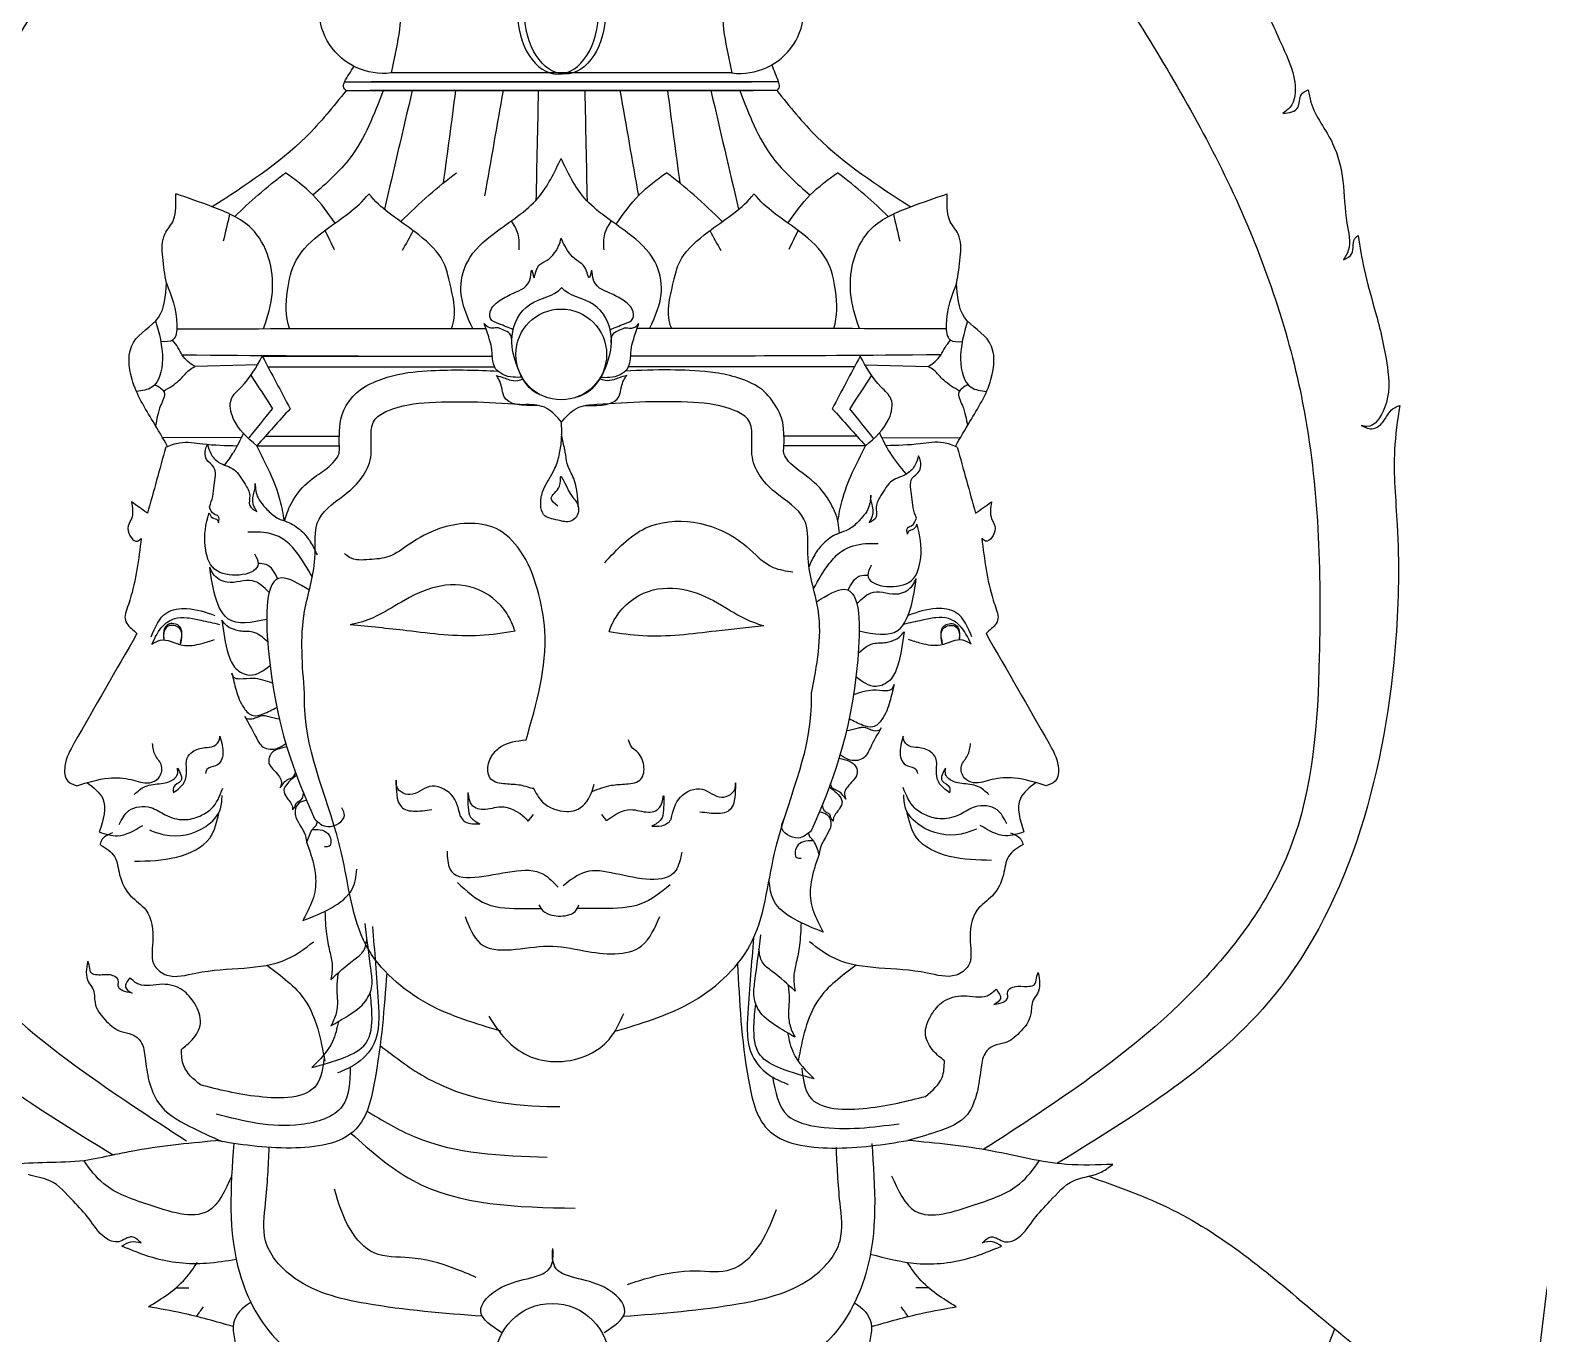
# Model space of a CAD drawing. Header units: millimetres. Extents: x -244126 to 368105, y -173968 to 259060.
# Drawn here: x -169656.4 to -169475, y 75904.2 to 76060.8 of the extents above; entities that cross this region are included whole.
import ezdxf
from ezdxf.enums import TextEntityAlignment as Align

# ---------------------------------------------------------------- set-up
doc = ezdxf.new("R2010")
doc.units = ezdxf.units.MM
doc.header["$MEASUREMENT"] = 0
for name, color, linetype in [('A00-TITLEBLOCK+XREF', 7, 'Continuous'), ('HEADtext', 7, 'Continuous'), ('LOGO', 7, 'Continuous')]:
    doc.layers.add(name, color=color, linetype=linetype)
doc.styles.add('Cordia2', font='cordia.shx', dxfattribs={"height": 0.2})

# ---------------------------------------------------------------- blocks, each defined once
blk = doc.blocks.new('LOGO-DPT')
at = {"layer": 'LOGO'}
h = blk.add_hatch(color=256, dxfattribs=at)
edge = h.paths.add_edge_path(flags=17)
edge.add_arc((-0.00877, 1.99948), 1.98375, 0, 360)
edge = h.paths.add_edge_path()
edge.add_arc((-0.00877, 1.99948), 1.9995, 0, 360)
for p, q in [((-0.10537, 3.01717), (-0.12634, 3.01664)), ((0.09561, 3.01717), (0.11658, 3.01664)), ((-0.11087, 2.99317), (-0.13694, 2.99305)), ((-0.10295, 2.99354), (-0.07845, 2.99354)), ((0.09297, 2.99354), (0.06848, 2.99354)), ((0.10111, 2.99317), (0.12718, 2.99305)), ((-0.10577, 2.99039), (-0.07844, 2.99039)), ((0.09579, 2.99039), (0.06847, 2.99039)), ((-0.01592, 2.86622), (-0.0141, 2.8684)), ((0.00998, 2.8664), (0.00852, 2.86835))]:
    blk.add_line(p, q, dxfattribs=at)
for centre, radius in [((-0.00877, 1.99948), 1.9995), ((-0.00877, 1.99948), 1.98375), ((-0.00877, 1.99948), 1.94173), ((-0.00499, 3.02064), 0.01503), ((-0.00797, 2.68766), 0.01894)]:
    blk.add_circle(centre, radius, dxfattribs=at)
for radius, start, end in [(1.76841, 91.27625, 149.32472), (1.76841, 30.67528, 88.72802), (1.72639, 92.23614, 147.55225), (1.72639, 32.44775, 87.76811)]:
    blk.add_arc((-0.00877, 1.98893), radius, start, end, dxfattribs=at)
at = {"layer": 'LOGO', "extrusion": (0, 0, -1)}
blk.add_ellipse((-0.06391, 3.13483), major_axis=(0.02125, 0), ratio=0.997459, start_param=1.448133, end_param=4.784458, dxfattribs=at)
blk.add_ellipse((-0.00603, 3.13444), major_axis=(0, 0.02104), ratio=0.64, dxfattribs=at)
at = {"layer": 'LOGO'}
blk.add_ellipse((-0.00373, 3.13444), major_axis=(0, 0.02104), ratio=0.64, dxfattribs=at)
blk.add_ellipse((0.05415, 3.13483), major_axis=(-0.02125, 0), ratio=0.997459, start_param=1.448133, end_param=4.784458, dxfattribs=at)
for points in [[(-0.15161, 3.17736), (-0.17806, 3.1367), (-0.2125, 3.07477), (-0.23455, 3.00734), (-0.24006, 2.92339), (-0.23042, 2.86009), (-0.19735, 2.81193), (-0.12903, 2.76039)], [(0.15759, 3.17457), (0.18404, 3.1339), (0.21848, 3.07197), (0.24053, 3.00454), (0.24604, 2.9206), (0.2364, 2.8573), (0.20333, 2.80913), (0.13501, 2.75759)], [(0.21708, 3.16362), (0.21708, 3.15602), (0.22509, 3.14041), (0.23391, 3.1224), (0.23791, 3.11079), (0.23631, 3.10239), (0.23391, 3.10039)], [(-0.06238, 3.15597), (-0.05828, 3.13917), (-0.06131, 3.1138)], [(0.05262, 3.15597), (0.04852, 3.13917), (0.05155, 3.1138)], [(-0.07676, 3.11088), (-0.07361, 3.11597)], [(0.05155, 3.1138), (-0.06131, 3.1138)], [(0.06699, 3.11088), (0.0648, 3.11649)], [(-0.07617, 3.10794), (-0.08946, 3.09267), (-0.12051, 3.06951)], [(-0.06393, 3.10794), (-0.07488, 3.08569), (-0.08717, 3.07335)], [(-0.07617, 3.10794), (-0.07703, 3.10927), (-0.07676, 3.11088)], [(-0.07676, 3.11088), (0.05802, 3.11088)], [(-0.07617, 3.10794), (0.05861, 3.10794)], [(0.0664, 3.10794), (-0.06837, 3.10794)], [(0.06699, 3.11088), (-0.06778, 3.11088)], [(-0.05434, 3.10794), (-0.06352, 3.06866)], [(-0.03997, 3.10794), (-0.04407, 3.07731)], [(-0.02422, 3.10794), (-0.03036, 3.07316)], [(-0.01258, 3.10794), (-0.01335, 3.07145)], [(0.00282, 3.10794), (0.00359, 3.07145)], [(0.01446, 3.10794), (0.02059, 3.07316)], [(0.0302, 3.10794), (0.0343, 3.07731)], [(0.04458, 3.10794), (0.05375, 3.06866)], [(0.05416, 3.10794), (0.06511, 3.08569), (0.0774, 3.07335)], [(0.0664, 3.10794), (0.06727, 3.10927), (0.06699, 3.11088)], [(0.0664, 3.10794), (0.0797, 3.09267), (0.11074, 3.06951)], [(0.23391, 3.10039), (0.23896, 3.10236), (0.24009, 3.10663), (0.24234, 3.10821)], [(0.24234, 3.10821), (0.24325, 3.10416), (0.25046, 3.09043), (0.25384, 3.07805), (0.25519, 3.0641), (0.25564, 3.05509), (0.25406, 3.05194)], [(-0.03429, 3.02925), (-0.03817, 3.04142), (-0.03595, 3.0514), (-0.02707, 3.06082), (-0.01264, 3.07246), (-0.00502, 3.0855)], [(0.02431, 3.02925), (0.0282, 3.04142), (0.02598, 3.0514), (0.0171, 3.06082), (0.00267, 3.07246), (-0.00502, 3.0855)], [(-0.05813, 3.06461), (-0.04873, 3.07343), (-0.03968, 3.08078)], [(0.01316, 3.06368), (0.02086, 3.07343), (0.02991, 3.08078)], [(0.04837, 3.06461), (0.03896, 3.07343), (0.02991, 3.08078)], [(-0.13572, 3.04425), (-0.13694, 3.05286), (-0.13621, 3.06048), (-0.13331, 3.06519), (-0.13258, 3.06918), (-0.13258, 3.0738)], [(-0.10353, 3.02917), (-0.10063, 3.04125), (-0.10753, 3.06229), (-0.1206, 3.06954), (-0.13258, 3.0738)], [(0.09377, 3.02917), (0.09086, 3.04125), (0.09776, 3.06229), (0.11083, 3.06954), (0.12282, 3.0738)], [(0.12596, 3.04425), (0.12717, 3.05286), (0.12645, 3.06048), (0.12354, 3.06519), (0.12282, 3.06918), (0.12282, 3.0738)], [(-0.11477, 3.06713), (-0.11689, 3.05808)], [(-0.02152, 3.06483), (-0.01934, 3.0605), (-0.01906, 3.05529)], [(0.01155, 3.06483), (0.00936, 3.0605), (0.00909, 3.05529)], [(0.10501, 3.06713), (0.10713, 3.05808)], [(-0.08323, 3.06168), (-0.08011, 3.05536)], [(-0.05396, 3.06161), (-0.05763, 3.05502)], [(-0.0209, 3.02883), (-0.02558, 3.03076), (-0.0284, 3.03249), (-0.02819, 3.03553), (-0.02515, 3.03856), (-0.02081, 3.04094), (-0.01517, 3.04615), (-0.01473, 3.04853), (-0.01408, 3.04615), (-0.01285, 3.0494), (-0.01039, 3.05135), (-0.00584, 3.05655), (-0.00499, 3.05909)], [(0.01125, 3.02883), (0.01593, 3.03076), (0.01875, 3.03249), (0.01853, 3.03553), (0.01549, 3.03856), (0.01115, 3.04094), (0.00551, 3.04615), (0.00508, 3.04853), (0.00442, 3.04615), (0.00288, 3.0494), (0.00074, 3.05135), (-0.00382, 3.05655), (-0.00499, 3.05909)], [(0.0442, 3.06161), (0.04787, 3.05502)], [(0.07347, 3.06168), (0.07035, 3.05536)], [(0.25406, 3.05194), (0.25686, 3.05401), (0.25723, 3.05679), (0.25822, 3.0595), (0.25891, 3.05995)], [(0.25891, 3.05995), (0.26085, 3.0489), (0.26487, 3.03378), (0.26857, 3.01651), (0.26765, 3.00294), (0.26178, 2.99677), (0.25993, 2.99708)], [(-0.13572, 3.04425), (-0.13223, 3.03028), (-0.13354, 3.02548), (-0.13755, 3.02487)], [(0.12596, 3.04425), (0.12246, 3.03028), (0.12378, 3.02548), (0.12779, 3.02487)], [(-0.13935, 3.03169), (-0.13703, 3.01894), (-0.14053, 3.00977), (-0.14561, 3.00834)], [(-0.01802, 3.01311), (-0.02086, 3.0131), (-0.02432, 3.01401), (-0.02669, 3.01592), (-0.02805, 3.02301), (-0.02878, 3.02583), (-0.03053, 3.03089)], [(-0.02131, 3.02447), (-0.02204, 3.02751), (-0.02418, 3.02875), (-0.02633, 3.02949), (-0.02822, 3.02932), (-0.02946, 3.0299), (-0.03053, 3.03089)], [(0.00825, 3.01311), (0.01109, 3.0131), (0.01455, 3.01401), (0.01692, 3.01592), (0.01829, 3.02301), (0.01902, 3.02583), (0.02076, 3.03089)], [(0.01155, 3.02447), (0.01228, 3.02751), (0.01442, 3.02875), (0.01656, 3.02949), (0.01846, 3.02932), (0.01969, 3.0299), (0.02076, 3.03089)], [(0.12959, 3.03169), (0.12727, 3.01894), (0.13077, 3.00977), (0.13585, 3.00834)], [(-0.12634, 3.01664), (-0.1305, 3.02039), (-0.13188, 3.02296), (-0.13372, 3.02535)], [(0.11658, 3.01664), (0.12073, 3.02039), (0.12212, 3.02296), (0.12396, 3.02535)], [(-0.10577, 2.99039), (-0.11355, 2.99945), (-0.11419, 3.00592), (-0.11095, 3.00981), (-0.10396, 3.02006)], [(-0.10396, 3.02006), (-0.09475, 3.00269)], [(0.09399, 3.02006), (0.08477, 3.00269)], [(0.09579, 2.99039), (0.10357, 2.99945), (0.10422, 3.00592), (0.10098, 3.00981), (0.09399, 3.02006)], [(-0.13665, 3.00854), (-0.13148, 3.01209), (-0.12812, 3.01545), (-0.12634, 3.01664)], [(-0.10773, 3.01375), (-0.10058, 3.00269)], [(-0.01285, 3.00377), (-0.02397, 3.00687), (-0.02472, 3.00989), (-0.02548, 3.01215), (-0.02649, 3.01367)], [(-0.02649, 3.01367), (-0.02395, 3.01292), (-0.02222, 3.01228), (-0.01931, 3.01201), (-0.0177, 3.01245)], [(0.00309, 3.00377), (0.0142, 3.00687), (0.01496, 3.00989), (0.01572, 3.01215), (0.01673, 3.01367)], [(0.01673, 3.01367), (0.01419, 3.01292), (0.01246, 3.01228), (0.00955, 3.01201), (0.00793, 3.01245)], [(0.09775, 3.01375), (0.09061, 3.00269)], [(0.12689, 3.00854), (0.12172, 3.01209), (0.11836, 3.01545), (0.11658, 3.01664)], [(-0.13952, 3.01065), (-0.13645, 3.00812), (-0.13762, 3.0037), (-0.13928, 2.99707)], [(0.12975, 3.01065), (0.12669, 3.00812), (0.12785, 3.0037), (0.12952, 2.99707)], [(-0.26668, 3.00651), (-0.26498, 2.99189), (-0.26584, 2.96708), (-0.26541, 2.92943), (-0.22482, 2.81097), (-0.15338, 2.75577)], [(-0.10847, 2.99276), (-0.10058, 3.00269)], [(-0.09475, 3.00269), (-0.10577, 2.99039)], [(-0.08993, 2.90851), (-0.08993, 2.93568), (-0.08655, 2.9531), (-0.08517, 2.96618), (-0.07552, 2.97513), (-0.06794, 2.98753), (-0.06656, 2.99923), (-0.06242, 3.00198), (-0.04864, 3.00474), (-0.01665, 3.00409)], [(-0.00488, 2.99828), (-0.00714, 3.0007), (-0.00979, 3.00279), (-0.01665, 3.00409)], [(-0.00488, 2.99828), (-0.00263, 3.0007), (0.00003, 3.00279), (0.00688, 3.00409)], [(0.07788, 2.90851), (0.08016, 2.93568), (0.07679, 2.9531), (0.07541, 2.96618), (0.06576, 2.97513), (0.05818, 2.98753), (0.0568, 2.99923), (0.05266, 3.00198), (0.03887, 3.00474), (0.00688, 3.00409)], [(0.08477, 3.00269), (0.09579, 2.99039)], [(0.09849, 2.99276), (0.09061, 3.00269)], [(0.27266, 3.00371), (0.27096, 2.9891), (0.27182, 2.96428), (0.27139, 2.92664), (0.23079, 2.80817), (0.15936, 2.75297)], [(0.25993, 2.99708), (0.26389, 2.99609), (0.26705, 2.99825), (0.27051, 3.0027), (0.27266, 3.00371)], [(-0.00613, 2.97048), (-0.00832, 2.97297), (-0.00551, 2.97703), (-0.00519, 2.98016), (-0.00113, 2.97329), (0.00012, 2.97173), (0.00043, 2.96767), (-0.00176, 2.96548), (-0.00613, 2.96579), (-0.01082, 2.96767), (-0.01176, 2.97079), (-0.01113, 2.97516), (-0.00707, 2.98297), (-0.00551, 2.98796), (-0.00488, 2.99265), (-0.00488, 2.99828)], [(0.00068, 2.97021), (-0.00082, 2.97953), (-0.00301, 2.98453), (-0.00363, 2.98828), (-0.00394, 2.98984), (-0.00488, 2.99421)], [(0.10039, 2.99466), (0.10378, 2.98823), (0.10923, 2.98099)], [(-0.13593, 2.98993), (-0.14196, 2.96809)], [(-0.13593, 2.98993), (-0.13132, 2.99143), (-0.12365, 2.99105), (-0.11227, 2.99043)], [(-0.12143, 2.97026), (-0.12037, 2.97362), (-0.11991, 2.97735), (-0.12006, 2.98342), (-0.1224, 2.98591), (-0.12287, 2.98809), (-0.12255, 2.98995), (-0.12209, 2.99089)], [(-0.12209, 2.99089), (-0.12104, 2.98787), (-0.1183, 2.98493), (-0.1134, 2.98259), (-0.10968, 2.97769), (-0.10811, 2.97398), (-0.10811, 2.97065), (-0.10576, 2.96869)], [(0.12617, 2.98993), (0.12156, 2.99143), (0.11389, 2.99105), (0.10251, 2.99043)], [(0.12617, 2.98993), (0.1322, 2.96809)], [(0.1133, 2.98711), (0.11225, 2.98409), (0.10951, 2.98115), (0.10461, 2.97881), (0.10089, 2.97392), (0.09932, 2.9702), (0.09932, 2.96687), (0.09697, 2.96491)], [(0.11264, 2.96648), (0.11158, 2.96984), (0.11111, 2.97357), (0.11127, 2.97964), (0.11361, 2.98213), (0.11407, 2.98431), (0.11376, 2.98617), (0.1133, 2.98711)], [(-0.10576, 2.96869), (-0.10693, 2.97104), (-0.10713, 2.97261), (-0.10674, 2.97476), (-0.10635, 2.97632), (-0.10635, 2.97789)], [(-0.10635, 2.97789), (-0.10537, 2.97319), (-0.10351, 2.97055), (-0.10047, 2.96752), (-0.09871, 2.96635), (-0.0958, 2.96526), (-0.09109, 2.9623), (-0.08805, 2.95864), (-0.08584, 2.95428)], [(0.09756, 2.97411), (0.09658, 2.96941), (0.09472, 2.96677), (0.09168, 2.96374), (0.08992, 2.96257), (0.08701, 2.96148), (0.08229, 2.95852), (0.07926, 2.95486), (0.07705, 2.95051)], [(0.09697, 2.96491), (0.09814, 2.96726), (0.09834, 2.96883), (0.09795, 2.97098), (0.09756, 2.97255), (0.09756, 2.97411)], [(-0.14724, 2.97186), (-0.1473, 2.96625), (-0.14848, 2.96301), (-0.14524, 2.95889), (-0.14406, 2.95977)], [(-0.14196, 2.96809), (-0.14724, 2.97186)], [(-0.12156, 2.96823), (-0.12048, 2.9666), (-0.11883, 2.96584), (-0.11845, 2.96495)], [(-0.11845, 2.96495), (-0.11857, 2.96711), (-0.11985, 2.96775), (-0.12143, 2.97026)], [(0.1322, 2.96809), (0.13748, 2.97186)], [(0.13748, 2.97186), (0.13754, 2.96625), (0.13872, 2.96301), (0.13548, 2.95889), (0.1343, 2.95977)], [(-0.01661, 2.89308), (-0.01042, 2.92918), (-0.01282, 2.94284), (-0.01863, 2.95582), (-0.0265, 2.96299), (-0.03607, 2.9647), (-0.04531, 2.96299), (-0.05522, 2.95787), (-0.06206, 2.95377), (-0.06856, 2.95274), (-0.07506, 2.95343), (-0.07677, 2.95479)], [(0.00941, 2.95167), (0.02287, 2.96312), (0.03883, 2.96512), (0.05628, 2.95715), (0.06525, 2.95018), (0.07173, 2.94868)], [(0.10966, 2.96117), (0.10978, 2.96333), (0.11105, 2.96397), (0.11264, 2.96648)], [(0.11277, 2.96445), (0.11169, 2.96282), (0.11004, 2.96206), (0.10966, 2.96117)], [(-0.14406, 2.95977), (-0.14782, 2.93935), (-0.14882, 2.93636)], [(-0.08735, 2.94695), (-0.09259, 2.9552), (-0.09672, 2.95932), (-0.1046, 2.96182), (-0.10873, 2.96182)], [(0.07856, 2.94317), (0.0838, 2.95142), (0.08792, 2.95554), (0.09581, 2.95804), (0.09994, 2.95804)], [(0.1343, 2.95977), (0.13806, 2.93935), (0.13906, 2.93636)], [(-0.10251, 2.93294), (-0.11533, 2.93313), (-0.1199, 2.9419), (-0.12137, 2.95028)], [(-0.10171, 2.94191), (-0.10725, 2.94576), (-0.11561, 2.94524), (-0.1202, 2.94804), (-0.12137, 2.95028)], [(-0.09882, 2.94641), (-0.10269, 2.95112), (-0.10535, 2.95142)], [(0.09003, 2.94263), (0.0939, 2.94734), (0.09656, 2.94764)], [(-0.08838, 2.9426), (-0.0976, 2.94669), (-0.10198, 2.92334), (-0.0867, 2.86694)], [(0.07958, 2.93882), (0.08881, 2.94291), (0.09319, 2.91956), (0.07791, 2.86316)], [(0.09292, 2.93813), (0.09846, 2.94198), (0.10682, 2.94146), (0.11141, 2.94426), (0.11258, 2.9465)], [(0.09372, 2.92916), (0.10654, 2.92935), (0.11111, 2.93812), (0.11258, 2.9465)], [(-0.14079, 2.92713), (-0.13561, 2.93514), (-0.12901, 2.93655), (-0.11966, 2.93426)], [(-0.14053, 2.92472), (-0.13654, 2.9311), (-0.13308, 2.93322), (-0.12882, 2.93349), (-0.12429, 2.93269), (-0.11815, 2.93131)], [(-0.11733, 2.93266), (-0.11515, 2.92128), (-0.11268, 2.91667), (-0.10807, 2.91453), (-0.1014, 2.91769)], [(-0.10216, 2.92554), (-0.10713, 2.92874), (-0.11143, 2.92911), (-0.11316, 2.92957), (-0.11572, 2.93084), (-0.11733, 2.93266)], [(0.13077, 2.92472), (0.12677, 2.9311), (0.12331, 2.93322), (0.11905, 2.93349), (0.11453, 2.93269), (0.10838, 2.93131)], [(0.13103, 2.92713), (0.12584, 2.93514), (0.11925, 2.93655), (0.1099, 2.93426)], [(-0.14546, 2.92825), (-0.16632, 2.89191)], [(-0.13105, 2.92501), (-0.1315, 2.93075), (-0.1351, 2.93132), (-0.13635, 2.92996), (-0.13658, 2.92661)], [(0.10854, 2.92888), (0.10636, 2.9175), (0.10389, 2.91289), (0.09928, 2.91075), (0.09261, 2.91391)], [(0.09337, 2.92176), (0.09834, 2.92496), (0.10263, 2.92533), (0.10437, 2.92579), (0.10693, 2.92707), (0.10854, 2.92888)], [(0.12129, 2.92501), (0.12174, 2.93075), (0.12534, 2.93132), (0.12658, 2.92996), (0.12681, 2.92661)], [(0.13569, 2.92825), (0.15656, 2.89191)], [(-0.14053, 2.92472), (-0.13774, 2.92608), (-0.13042, 2.92445), (-0.12403, 2.92498), (-0.11977, 2.92631)], [(0.13077, 2.92472), (0.12798, 2.92608), (0.12065, 2.92445), (0.11426, 2.92498), (0.11, 2.92631)], [(-0.11403, 2.91515), (-0.11263, 2.90955), (-0.11, 2.9036), (-0.10702, 2.90115), (-0.10369, 2.90167), (-0.09917, 2.90384)], [(-0.10061, 2.91187), (-0.10702, 2.9134), (-0.1114, 2.91322), (-0.11333, 2.91375), (-0.11403, 2.91515)], [(-0.02488, 2.79669), (-0.04918, 2.80574), (-0.06955, 2.82508), (-0.0777, 2.8556), (-0.08993, 2.90444), (-0.08993, 2.90851)], [(0.01284, 2.79669), (0.03713, 2.80574), (0.05751, 2.82508), (0.06566, 2.8556), (0.07788, 2.90444), (0.07788, 2.90851)], [(0.10524, 2.91137), (0.10384, 2.90577), (0.10121, 2.89982), (0.09823, 2.89737), (0.0949, 2.89789), (0.09038, 2.90006)], [(0.09182, 2.90809), (0.09823, 2.90962), (0.10261, 2.90944), (0.10454, 2.90997), (0.10524, 2.91137)], [(-0.0983, 2.89992), (-0.10182, 2.90072), (-0.1034, 2.90104), (-0.10568, 2.90054), (-0.10726, 2.89997), (-0.1095, 2.90044), (-0.10972, 2.90082)], [(-0.10972, 2.90082), (-0.10617, 2.89426), (-0.10368, 2.89071), (-0.09888, 2.89035), (-0.09617, 2.89191)], [(-0.1334, 2.87558), (-0.12978, 2.87909), (-0.12902, 2.88298), (-0.1288, 2.88708), (-0.12707, 2.88913), (-0.12297, 2.89053), (-0.11994, 2.89107), (-0.1181, 2.89334), (-0.11799, 2.89431)], [(-0.11799, 2.89431), (-0.11724, 2.89118), (-0.11756, 2.88622), (-0.1194, 2.88449), (-0.12232, 2.8833), (-0.12275, 2.88201)], [(-0.01397, 2.87676), (-0.01844, 2.87805), (-0.02345, 2.8785), (-0.02824, 2.8801), (-0.02915, 2.88465), (-0.02687, 2.88921), (-0.02505, 2.8908), (-0.01661, 2.89308)], [(0.00521, 2.87601), (0.01164, 2.87805), (0.01665, 2.8785), (0.02144, 2.8801), (0.02235, 2.88465), (0.02007, 2.88921), (0.01825, 2.8908), (0.01734, 2.89308)], [(0.10093, 2.89704), (0.09738, 2.89048), (0.09489, 2.88693), (0.09009, 2.88657), (0.08738, 2.88813)], [(0.08951, 2.89614), (0.09303, 2.89695), (0.09461, 2.89726), (0.09689, 2.89676), (0.09847, 2.89619), (0.10071, 2.89666), (0.10093, 2.89704)], [(0.10823, 2.89431), (0.10747, 2.89118), (0.1078, 2.88622), (0.10964, 2.88449), (0.11255, 2.8833), (0.11299, 2.88201)], [(0.12364, 2.87558), (0.12001, 2.87909), (0.11925, 2.88298), (0.11904, 2.88708), (0.11731, 2.88913), (0.1132, 2.89053), (0.11018, 2.89107), (0.10834, 2.89334), (0.10823, 2.89431)], [(-0.16632, 2.89191), (-0.16932, 2.88442), (-0.16832, 2.87942), (-0.16532, 2.87792)], [(-0.16532, 2.87792), (-0.15482, 2.88042), (-0.14732, 2.87992), (-0.14132, 2.87892), (-0.13832, 2.88042), (-0.13732, 2.88442), (-0.13932, 2.88791), (-0.14032, 2.89191)], [(-0.09584, 2.89079), (-0.1014, 2.88795), (-0.10175, 2.88548), (-0.10047, 2.88344), (-0.09856, 2.88125), (-0.09766, 2.87951), (-0.09806, 2.8772)], [(0.15556, 2.87792), (0.14506, 2.88042), (0.13756, 2.87992), (0.13156, 2.87892), (0.12856, 2.88042), (0.12756, 2.88442), (0.12956, 2.88791), (0.13056, 2.89191)], [(0.15656, 2.89191), (0.15956, 2.88442), (0.15856, 2.87942), (0.15556, 2.87792)], [(-0.14636, 2.87501), (-0.14274, 2.87768), (-0.13741, 2.87863), (-0.13493, 2.8792), (-0.13207, 2.88168), (-0.13207, 2.88377)], [(-0.13207, 2.88377), (-0.13093, 2.87958), (-0.1334, 2.8773), (-0.1334, 2.87558)], [(0.08704, 2.88701), (0.09261, 2.88417), (0.09296, 2.8817), (0.09167, 2.87966), (0.08977, 2.87747), (0.08887, 2.87573), (0.08926, 2.87342)], [(0.12231, 2.88377), (0.12116, 2.87958), (0.12364, 2.8773), (0.12364, 2.87558)], [(0.1366, 2.87501), (0.13298, 2.87768), (0.12764, 2.87863), (0.12517, 2.8792), (0.12231, 2.88168), (0.12231, 2.88377)], [(-0.162, 2.87893), (-0.15681, 2.8737), (-0.15795, 2.8626)], [(-0.0926, 2.88133), (-0.09552, 2.87878), (-0.0968, 2.8764), (-0.09595, 2.87411), (-0.09493, 2.87275), (-0.09399, 2.87105), (-0.09391, 2.86995)], [(-0.03836, 2.86775), (-0.0414, 2.87496), (-0.04861, 2.87761), (-0.05507, 2.87496), (-0.05963, 2.87837), (-0.05963, 2.87951), (-0.05925, 2.87382), (-0.05659, 2.87003), (-0.05089, 2.86965), (-0.04786, 2.87003)], [(-0.01424, 2.87729), (-0.01114, 2.8725), (-0.00317, 2.8694), (-0.00025, 2.86978), (0.00493, 2.87532), (0.00594, 2.87842)], [(0.03145, 2.86692), (0.03448, 2.87413), (0.0417, 2.87678), (0.04815, 2.87413), (0.05271, 2.87754), (0.05271, 2.87868), (0.05233, 2.87299), (0.04967, 2.8692), (0.04398, 2.86882), (0.04094, 2.8692)], [(0.08381, 2.87755), (0.08673, 2.875), (0.08801, 2.87263), (0.08716, 2.87033), (0.08614, 2.86897), (0.0852, 2.86727), (0.08511, 2.86617)], [(0.15224, 2.87893), (0.14705, 2.8737), (0.14819, 2.8626)], [(-0.1513, 2.86507), (-0.1481, 2.86968), (-0.14088, 2.87068), (-0.13607, 2.86828), (-0.12986, 2.86668), (-0.12465, 2.86788), (-0.12084, 2.87028), (-0.11704, 2.87708)], [(-0.14128, 2.86327), (-0.13627, 2.86167), (-0.12265, 2.86447), (-0.11784, 2.87028), (-0.11724, 2.8747)], [(-0.09391, 2.86995), (-0.09305, 2.87122), (-0.09288, 2.8719), (-0.09246, 2.87241), (-0.09186, 2.87275), (-0.0911, 2.87326), (-0.09028, 2.87542)], [(-0.0893, 2.87306), (-0.09181, 2.87213), (-0.0931, 2.86955), (-0.09284, 2.86749)], [(-0.01592, 2.86622), (-0.0169, 2.86723), (-0.02496, 2.87084), (-0.0308, 2.87001), (-0.03497, 2.87223), (-0.03581, 2.87557), (-0.03581, 2.87084), (-0.03497, 2.86751), (-0.03191, 2.86529)], [(0.00998, 2.8664), (0.01804, 2.87001), (0.02389, 2.86918), (0.02806, 2.8714), (0.02889, 2.87473), (0.02889, 2.87001), (0.02806, 2.86668), (0.025, 2.86445)], [(0.14253, 2.86531), (0.13932, 2.86992), (0.13211, 2.87092), (0.1273, 2.86852), (0.12109, 2.86692), (0.11588, 2.86812), (0.11207, 2.87052), (0.10826, 2.87732)], [(0.13251, 2.86351), (0.1275, 2.86191), (0.11387, 2.86471), (0.10906, 2.87052), (0.10846, 2.87494)], [(-0.1463, 2.85296), (-0.13233, 2.85428), (-0.12136, 2.8606), (-0.11823, 2.8693)], [(-0.09284, 2.86749), (-0.09129, 2.86452), (-0.09013, 2.86245), (-0.08922, 2.85897)], [(-0.0867, 2.86694), (-0.08223, 2.86439), (-0.07678, 2.86801), (-0.07758, 2.87059)], [(-0.03836, 2.86775), (-0.03719, 2.8663), (-0.0351, 2.86541), (-0.03191, 2.86529)], [(0.08051, 2.86928), (0.08302, 2.86835), (0.08431, 2.86577), (0.08405, 2.86371)], [(0.08511, 2.86617), (0.08426, 2.86744), (0.08409, 2.86812), (0.08367, 2.86863), (0.08307, 2.86897), (0.08231, 2.86948), (0.08149, 2.87164)], [(0.13752, 2.8532), (0.12356, 2.85452), (0.11258, 2.86084), (0.10946, 2.86954)], [(-0.15795, 2.8626), (-0.15195, 2.86137), (-0.14353, 2.86477)], [(-0.08922, 2.85897), (-0.08742, 2.86336), (-0.08677, 2.86413), (-0.08612, 2.86478), (-0.08582, 2.86616)], [(-0.08734, 2.86346), (-0.08397, 2.86317), (-0.08182, 2.86152), (-0.08182, 2.8579), (-0.08331, 2.85773)], [(0.03145, 2.86692), (0.03027, 2.86547), (0.02819, 2.86458), (0.025, 2.86445)], [(0.07791, 2.86316), (0.07344, 2.86061), (0.06799, 2.86423), (0.06879, 2.86681)], [(0.08405, 2.86371), (0.0825, 2.86074), (0.08134, 2.85867), (0.08043, 2.85519)], [(0.14819, 2.8626), (0.14218, 2.86137), (0.13377, 2.86477)], [(-0.15357, 2.86232), (-0.15694, 2.86023), (-0.1577, 2.85846)], [(-0.1577, 2.85846), (-0.15287, 2.85445), (-0.15121, 2.84847), (-0.14755, 2.8415), (-0.14256, 2.83685), (-0.14023, 2.82622), (-0.13957, 2.81825), (-0.13558, 2.81526), (-0.12593, 2.81592), (-0.10997, 2.81758), (-0.09567, 2.82057), (-0.08702, 2.82622)], [(-0.08922, 2.85897), (-0.08757, 2.85411), (-0.08659, 2.84987), (-0.08659, 2.84271), (-0.0892, 2.83588), (-0.0905, 2.83327)], [(0.07855, 2.85968), (0.07518, 2.85939), (0.07303, 2.85774), (0.07303, 2.85412), (0.07452, 2.85395)], [(0.08043, 2.85519), (0.07862, 2.85958), (0.07798, 2.86035), (0.07733, 2.861), (0.07703, 2.86238)], [(0.14793, 2.85846), (0.14311, 2.85445), (0.14144, 2.84847), (0.13778, 2.8415), (0.1328, 2.83685), (0.13047, 2.82622), (0.1298, 2.81825), (0.12581, 2.81526), (0.11617, 2.81592), (0.1002, 2.81758), (0.0859, 2.82057), (0.07726, 2.82622)], [(0.14381, 2.86232), (0.14718, 2.86023), (0.14793, 2.85846)], [(-0.04276, 2.85622), (-0.04189, 2.8504), (-0.0212, 2.84958), (-0.01085, 2.84861), (-0.00602, 2.84433)], [(0.03495, 2.85592), (0.03292, 2.84982), (0.01298, 2.84879), (0.00304, 2.84935), (-0.00436, 2.84475)], [(0.08043, 2.85519), (0.07878, 2.85033), (0.0778, 2.8461), (0.0778, 2.83893), (0.08041, 2.8321), (0.08171, 2.8295)], [(-0.0905, 2.83327), (-0.08105, 2.83751), (-0.07421, 2.84369), (-0.07262, 2.85025)], [(-0.03931, 2.84587), (-0.02971, 2.83879), (-0.01734, 2.83729), (-0.01172, 2.83729)], [(0.03109, 2.84509), (0.02138, 2.83879), (0.00901, 2.83729), (0.00035, 2.83727)], [(0.08171, 2.8295), (0.07226, 2.83373), (0.06542, 2.83991), (0.06383, 2.84647)], [(-0.01242, 2.83846), (-0.01101, 2.83652), (-0.00809, 2.83512), (-0.00221, 2.83526), (-0.00039, 2.83624), (0.00087, 2.83848)], [(-0.08323, 2.83636), (-0.08271, 2.82883), (-0.08166, 2.82317), (-0.08083, 2.81857), (-0.08125, 2.81375)], [(-0.03681, 2.83467), (-0.0318, 2.82574), (-0.00933, 2.82482), (0.00256, 2.82328), (0.02161, 2.82491), (0.02766, 2.83467)], [(0.07444, 2.83258), (0.07392, 2.82505), (0.07287, 2.8194), (0.07203, 2.81479), (0.07245, 2.80997)], [(-0.08125, 2.81375), (-0.0737, 2.82024), (-0.07034, 2.82338), (-0.06929, 2.82757)], [(-0.08123, 2.79843), (-0.07564, 2.80179), (-0.06968, 2.80675), (-0.06769, 2.81171), (-0.06794, 2.81692), (-0.06993, 2.8323)], [(-0.06751, 2.83131), (-0.06558, 2.80648), (-0.06704, 2.79249), (-0.07346, 2.78549), (-0.07901, 2.78287)], [(0.05872, 2.82754), (0.05679, 2.8027), (0.05825, 2.78871), (0.06467, 2.78171), (0.07022, 2.77909)], [(0.07244, 2.79465), (0.06685, 2.79801), (0.06089, 2.80297), (0.0589, 2.80793), (0.05915, 2.81314), (0.06114, 2.82852)], [(0.07245, 2.80997), (0.06491, 2.81646), (0.06155, 2.8196), (0.0605, 2.82379)], [(-0.16175, 2.81985), (-0.16151, 2.81289), (-0.16007, 2.81073), (-0.15935, 2.80617), (-0.1555, 2.79993), (-0.15069, 2.79657), (-0.1471, 2.79562), (-0.14414, 2.79312), (-0.14277, 2.78778), (-0.14156, 2.78025)], [(-0.14709, 2.80929), (-0.15166, 2.81169), (-0.15166, 2.81361), (-0.15334, 2.81505), (-0.15694, 2.81529), (-0.16079, 2.81625), (-0.16127, 2.81865), (-0.16175, 2.81985)], [(-0.10245, 2.8185), (-0.08988, 2.807), (-0.08325, 2.78673)], [(0.05341, 2.81898), (0.057, 2.78062), (0.06329, 2.76428), (0.08468, 2.758), (0.10984, 2.76051)], [(0.09269, 2.8185), (0.08012, 2.807), (0.07349, 2.78673)], [(-0.14781, 2.81433), (-0.14925, 2.81121), (-0.14709, 2.80929)], [(-0.13072, 2.79065), (-0.12719, 2.79378), (-0.12445, 2.79927), (-0.12641, 2.80593), (-0.13033, 2.81024), (-0.137, 2.8122), (-0.14484, 2.8122), (-0.14781, 2.81433)], [(-0.06273, 2.81592), (-0.06666, 2.78062), (-0.07295, 2.76428), (-0.09434, 2.758), (-0.1195, 2.76051)], [(-0.07887, 2.81593), (-0.0793, 2.81125), (-0.07912, 2.80739), (-0.07948, 2.80264), (-0.08123, 2.79843)], [(0.15296, 2.81608), (0.15272, 2.80912), (0.15127, 2.80696), (0.15055, 2.80239), (0.14671, 2.79615), (0.1419, 2.79279), (0.13831, 2.79185), (0.13535, 2.78934), (0.13398, 2.784), (0.13277, 2.77647)], [(0.1383, 2.80552), (0.14286, 2.80792), (0.14286, 2.80984), (0.14455, 2.81128), (0.14815, 2.81152), (0.152, 2.81248), (0.15248, 2.81488), (0.15296, 2.81608)], [(-0.08754, 2.78467), (-0.07656, 2.7881), (-0.0697, 2.79256), (-0.06764, 2.80216), (-0.06822, 2.80952)], [(0.07008, 2.81215), (0.07051, 2.80747), (0.07033, 2.80361), (0.07068, 2.79886), (0.07244, 2.79465)], [(0.12193, 2.78687), (0.1184, 2.79), (0.11566, 2.79549), (0.11762, 2.80215), (0.12154, 2.80646), (0.12821, 2.80842), (0.13605, 2.80842), (0.13902, 2.81056)], [(0.13902, 2.81056), (0.14046, 2.80744), (0.1383, 2.80552)], [(-0.02894, 2.8016), (-0.02326, 2.79391), (-0.01608, 2.78864), (0.00436, 2.78904), (0.01085, 2.79391), (0.01573, 2.80256)], [(0.07875, 2.78089), (0.06777, 2.78432), (0.0609, 2.78878), (0.05884, 2.79838), (0.05943, 2.80574)], [(-0.07876, 2.79989), (-0.08068, 2.79324), (-0.08754, 2.78467)], [(0.06997, 2.79611), (0.07189, 2.78946), (0.07875, 2.78089)], [(-0.12445, 2.7789), (-0.12994, 2.78516), (-0.13072, 2.79065)], [(-0.08345, 2.7882), (-0.08601, 2.7789), (-0.10513, 2.77501), (-0.12445, 2.7789)], [(-0.06494, 2.79196), (-0.04922, 2.78105), (-0.0096, 2.77179), (-0.00539, 2.77179)], [(-0.07483, 2.78471), (-0.07746, 2.77185), (-0.09109, 2.7658), (-0.11911, 2.76921)], [(0.07466, 2.78442), (0.07722, 2.77512), (0.09634, 2.77123), (0.11566, 2.77512)], [(0.11566, 2.77512), (0.12115, 2.78139), (0.12193, 2.78687)], [(-0.14156, 2.78025), (-0.13834, 2.77294), (-0.12815, 2.76524), (-0.11721, 2.76014)], [(0.06498, 2.78152), (0.06997, 2.76882), (0.08032, 2.76503), (0.10687, 2.76606)], [(0.13277, 2.77647), (0.12955, 2.76916), (0.11925, 2.76332), (0.10984, 2.76051)], [(-0.06932, 2.77022), (-0.05343, 2.76169), (-0.0096, 2.75495)], [(-0.07455, 2.76285), (-0.05427, 2.74738), (-0.00033, 2.73812)], [(-0.11339, 2.75955), (-0.11143, 2.71649), (-0.09856, 2.69399), (-0.046, 2.679), (-0.03527, 2.679)], [(-0.0311, 2.70232), (-0.06955, 2.70653), (-0.09454, 2.71589), (-0.10287, 2.72733), (-0.10287, 2.73981), (-0.10164, 2.75821)], [(0.01557, 2.70232), (0.05402, 2.70653), (0.07901, 2.71589), (0.08734, 2.72733), (0.08734, 2.73981), (0.08612, 2.75821)], [(0.09786, 2.75955), (0.0959, 2.71649), (0.08303, 2.69399), (0.03047, 2.679), (0.01591, 2.6789)], [(0.17766, 2.75259), (0.16234, 2.75259), (0.13774, 2.75698), (0.10984, 2.76051)], [(-0.15338, 2.75577), (-0.16298, 2.75381), (-0.17525, 2.75321), (-0.18732, 2.75259)], [(0.13444, 2.72661), (0.13744, 2.72861), (0.14185, 2.72701), (0.14645, 2.72841), (0.15165, 2.7346), (0.15685, 2.7404), (0.16466, 2.74719), (0.17326, 2.74979), (0.17766, 2.75259)], [(0.16965, 2.74867), (0.19731, 2.7376), (0.24586, 2.70245)], [(-0.03309, 2.71517), (-0.04046, 2.71819), (-0.0552, 2.72169), (-0.06689, 2.7233), (-0.0748, 2.731), (-0.08003, 2.74438)], [(0.01694, 2.71288), (0.02455, 2.71522), (0.03955, 2.71736), (0.05134, 2.7179), (0.05991, 2.72485), (0.06634, 2.7377)], [(-0.15049, 2.72555), (-0.1475, 2.72701), (-0.1441, 2.72661)], [(-0.1126, 2.72114), (-0.1224, 2.71981), (-0.14028, 2.72173), (-0.15049, 2.72555)], [(0.09743, 2.72293), (0.11275, 2.71981), (0.13062, 2.72173), (0.14083, 2.72555)], [(0.14083, 2.72555), (0.13784, 2.72701), (0.13444, 2.72661)], [(-0.14169, 2.70546), (-0.12946, 2.71473), (-0.12545, 2.72018)], [(0.12584, 2.70546), (0.11361, 2.71473), (0.1096, 2.72018)], [(-0.13255, 2.71173), (-0.1283, 2.71173)], [(0.11671, 2.71173), (0.11246, 2.71173)], [(-0.11361, 2.69895), (-0.13052, 2.70336), (-0.14169, 2.70546)], [(-0.12575, 2.70225), (-0.12345, 2.70547)], [(0.09777, 2.69895), (0.11467, 2.70336), (0.12584, 2.70546)], [(0.1099, 2.70225), (0.1076, 2.70547)], [(0.18384, 2.60472), (0.23319, 2.65926), (0.25116, 2.69813)], [(0.24586, 2.70245), (0.30047, 2.66487), (0.3151, 2.6587)]]:
    blk.add_spline(points, degree=3, dxfattribs=at)
for points, knots in [([(-0.11306, 3.06626), (-0.11054, 3.06871), (-0.10519, 3.07381), (-0.09936, 3.07838), (-0.0963, 3.08078)], [0.00450656, 0.00450656, 0.00450656, 0.00450656, 0.02455066, 0.04674421, 0.04674421, 0.04674421, 0.04674421]), ([(-0.07985, 3.06412), (-0.08215, 3.06739), (-0.08674, 3.07382), (-0.09314, 3.07847), (-0.0963, 3.08078)], [0.00100811, 0.00100811, 0.00100811, 0.00100811, 0.02365541, 0.04584896, 0.04584896, 0.04584896, 0.04584896]), ([(0.07009, 3.06412), (0.07239, 3.06739), (0.07698, 3.07382), (0.08337, 3.07847), (0.08654, 3.08078)], [0.00100811, 0.00100811, 0.00100811, 0.00100811, 0.02365541, 0.04584896, 0.04584896, 0.04584896, 0.04584896]), ([(0.10329, 3.06626), (0.10077, 3.06871), (0.09542, 3.07381), (0.0896, 3.07838), (0.08654, 3.08078)], [0.00450656, 0.00450656, 0.00450656, 0.00450656, 0.02455066, 0.04674421, 0.04674421, 0.04674421, 0.04674421]), ([(-0.095, 3.02919), (-0.09635, 3.03329), (-0.09616, 3.04075), (-0.09332, 3.05329), (-0.08261, 3.06276), (-0.07301, 3.06848), (-0.0689, 3.07348), (-0.06865, 3.0738)], [0, 0, 0, 0, 0.0243258, 0.0437895, 0.0684445, 0.103747, 0.1061168, 0.1061168, 0.1061168, 0.1061168]), ([(-0.04136, 3.02925), (-0.0392, 3.03361), (-0.04209, 3.04496), (-0.04398, 3.05329), (-0.05468, 3.06277), (-0.0643, 3.06848), (-0.06839, 3.07348), (-0.06865, 3.0738)], [0, 0, 0, 0, 0.0243258, 0.0437895, 0.0684445, 0.103747, 0.1061134, 0.1061134, 0.1061134, 0.1061134]), ([(0.0316, 3.02925), (0.02944, 3.03361), (0.03233, 3.04496), (0.03421, 3.05329), (0.04491, 3.06277), (0.05453, 3.06848), (0.05863, 3.07348), (0.05888, 3.0738)], [0, 0, 0, 0, 0.0243258, 0.0437895, 0.0684445, 0.103747, 0.1061134, 0.1061134, 0.1061134, 0.1061134]), ([(0.08524, 3.02919), (0.08659, 3.03329), (0.0864, 3.04075), (0.08355, 3.05329), (0.07285, 3.06276), (0.06324, 3.06848), (0.05913, 3.07348), (0.05888, 3.0738)], [0, 0, 0, 0, 0.0243258, 0.0437895, 0.0684445, 0.103747, 0.1061168, 0.1061168, 0.1061168, 0.1061168]), ([(-0.13531, 2.99018), (-0.13688, 2.99296), (-0.14105, 3.00024), (-0.14776, 3.01047), (-0.14905, 3.02578), (-0.1364, 3.03179), (-0.13595, 3.0401), (-0.13572, 3.04425)], [0.010306, 0.010306, 0.010306, 0.010306, 0.0284821, 0.058217, 0.0814974, 0.1038376, 0.1260104, 0.1260104, 0.1260104, 0.1260104]), ([(-0.01213, 3.00742), (-0.01552, 3.00826), (-0.01976, 3.01538), (-0.02242, 3.02765), (-0.01682, 3.03889), (-0.00712, 3.03988), (-0.00487, 3.04268), (-0.00483, 3.04272)], [0, 0, 0, 0, 0.02970225, 0.04712635, 0.06989473, 0.09226627, 0.09265365, 0.09265365, 0.09265365, 0.09265365]), ([(0.00037, 3.0066), (0.00587, 3.00826), (0.0101, 3.01538), (0.01276, 3.02765), (0.00716, 3.03889), (-0.00254, 3.03988), (-0.00479, 3.04268), (-0.00483, 3.04272)], [0, 0, 0, 0, 0.02970225, 0.04712635, 0.06989473, 0.09226627, 0.09265365, 0.09265365, 0.09265365, 0.09265365]), ([(0.12555, 2.99018), (0.12711, 2.99296), (0.13129, 3.00024), (0.138, 3.01047), (0.13929, 3.02578), (0.12663, 3.03179), (0.12618, 3.0401), (0.12596, 3.04425)], [0.010306, 0.010306, 0.010306, 0.010306, 0.0284821, 0.058217, 0.0814974, 0.1038376, 0.1260104, 0.1260104, 0.1260104, 0.1260104]), ([(-0.09651, 2.96551), (-0.0961, 2.96729), (-0.09545, 2.9692), (-0.09073, 2.97826), (-0.0855, 2.98063), (-0.08023, 2.98478), (-0.07904, 2.98646), (-0.07828, 2.98854), (-0.07852, 2.98942), (-0.0784, 2.99699), (-0.07818, 3.00117), (-0.07207, 3.00947), (-0.06863, 3.01078), (-0.06378, 3.0128), (-0.06137, 3.01351), (-0.05446, 3.01499), (-0.05043, 3.0152), (-0.03957, 3.01565), (-0.03271, 3.01547), (-0.02599, 3.01514)], [0.1044988, 0.1044988, 0.1044988, 0.1044988, 0.1109216, 0.1109216, 0.1336957, 0.1336957, 0.1564699, 0.1564699, 0.1749985, 0.1749985, 0.1853571, 0.1853571, 0.1957157, 0.1957157, 0.2060743, 0.2060743, 0.2267915, 0.2267915, 0.2641758, 0.2641758, 0.2641758, 0.2641758]), ([(0.08716, 2.96154), (0.08707, 2.96262), (0.08692, 2.96379), (0.08583, 2.96981), (0.08207, 2.97545), (0.07577, 2.98092), (0.07328, 2.98245), (0.0695, 2.98587), (0.06877, 2.98732), (0.06854, 2.98932), (0.06931, 2.99246), (0.06768, 3.00205), (0.06371, 3.00777), (0.05696, 3.0119), (0.0545, 3.01264), (0.04923, 3.01411), (0.04669, 3.01454), (0.03953, 3.01537), (0.0354, 3.01547), (0.02609, 3.01554), (0.02112, 3.01538), (0.01623, 3.01514)], [0.0997932, 0.0997932, 0.0997932, 0.0997932, 0.1043835, 0.1043835, 0.1213662, 0.1213662, 0.1383489, 0.1383489, 0.1630541, 0.1630541, 0.1793708, 0.1793708, 0.1909223, 0.1909223, 0.2024738, 0.2024738, 0.2140253, 0.2140253, 0.2371283, 0.2371283, 0.2643549, 0.2643549, 0.2643549, 0.2643549]), ([(-0.11015, 2.99466), (-0.11121, 2.99247), (-0.11301, 2.98874), (-0.11545, 2.98541), (-0.11651, 2.98406)], [0, 0, 0, 0, 0.01384679, 0.02361085, 0.02361085, 0.02361085, 0.02361085]), ([(-0.09666, 2.96556), (-0.09696, 2.96783), (-0.09862, 2.97641), (-0.10273, 2.98444), (-0.10577, 2.99039)], [0.04903976, 0.04903976, 0.04903976, 0.04903976, 0.06226901, 0.09982703, 0.09982703, 0.09982703, 0.09982703]), ([(0.08665, 2.96528), (0.08695, 2.96764), (0.0886, 2.97632), (0.09275, 2.98444), (0.09579, 2.99039)], [0.04849539, 0.04849539, 0.04849539, 0.04849539, 0.06226901, 0.09982703, 0.09982703, 0.09982703, 0.09982703]), ([(-0.10649, 2.95465), (-0.10592, 2.95352), (-0.10305, 2.94783), (-0.11982, 2.9457), (-0.12348, 2.95694), (-0.12295, 2.96377), (-0.12172, 2.96773), (-0.12156, 2.96823)], [0, 0, 0, 0, 0.00653135, 0.03275241, 0.04769546, 0.06843851, 0.07143176, 0.07143176, 0.07143176, 0.07143176]), ([(0.0977, 2.95087), (0.09713, 2.94974), (0.09426, 2.94405), (0.11103, 2.94192), (0.11469, 2.95316), (0.11415, 2.95999), (0.11293, 2.96395), (0.11277, 2.96445)], [0, 0, 0, 0, 0.00653135, 0.03275241, 0.04769546, 0.06843851, 0.07143176, 0.07143176, 0.07143176, 0.07143176]), ([(-0.02025, 2.92902), (-0.02097, 2.93104), (-0.02355, 2.93721), (-0.03293, 2.94474), (-0.04668, 2.94464), (-0.05724, 2.93931), (-0.06556, 2.9339), (-0.07148, 2.93187), (-0.07436, 2.93128), (-0.07481, 2.93119)], [0.0053334, 0.0053334, 0.0053334, 0.0053334, 0.0174819, 0.0435606, 0.0678897, 0.0917193, 0.1103372, 0.1244906, 0.1271025, 0.1271025, 0.1271025, 0.1271025]), ([(0.01086, 2.92896), (0.01149, 2.93062), (0.01409, 2.93639), (0.02316, 2.94367), (0.03691, 2.94357), (0.04748, 2.93828), (0.0553, 2.93305), (0.06023, 2.93144), (0.06207, 2.93089)], [0.0073721, 0.0073721, 0.0073721, 0.0073721, 0.0174819, 0.0435606, 0.0678897, 0.0917193, 0.1103372, 0.1212732, 0.1212732, 0.1212732, 0.1212732]), ([(-0.14882, 2.93636), (-0.14912, 2.9355), (-0.14967, 2.93393), (-0.14899, 2.93148), (-0.14732, 2.92986), (-0.14606, 2.92888), (-0.14549, 2.92828), (-0.14546, 2.92825)], [0, 0, 0, 0, 0.00509472, 0.00927377, 0.01368929, 0.01810546, 0.01840606, 0.01840606, 0.01840606, 0.01840606]), ([(0.13906, 2.93636), (0.13936, 2.9355), (0.13991, 2.93393), (0.13923, 2.93148), (0.13756, 2.92986), (0.1363, 2.92888), (0.13573, 2.92828), (0.13569, 2.92825)], [0, 0, 0, 0, 0.00509472, 0.00927377, 0.01368929, 0.01810546, 0.01840606, 0.01840606, 0.01840606, 0.01840606]), ([(-0.13101, 2.92459), (-0.13056, 2.92679), (-0.12989, 2.93038), (-0.13481, 2.93145), (-0.13684, 2.92902), (-0.1367, 2.92728), (-0.13659, 2.92617)], [0.0002913, 0.0002913, 0.0002913, 0.0002913, 0.01096135, 0.01790159, 0.02140698, 0.02750266, 0.02750266, 0.02750266, 0.02750266]), ([(-0.02025, 2.92902), (-0.02409, 2.92842), (-0.03598, 2.92661), (-0.05428, 2.92912), (-0.06857, 2.93056), (-0.07481, 2.93119)], [0.0017602, 0.0017602, 0.0017602, 0.0017602, 0.0239073, 0.0702677, 0.1061127, 0.1061127, 0.1061127, 0.1061127]), ([(0.01086, 2.92896), (0.01457, 2.92838), (0.02634, 2.92663), (0.04352, 2.92898), (0.05683, 2.93036), (0.06207, 2.93089)], [0.00247808, 0.00247808, 0.00247808, 0.00247808, 0.02390725, 0.07026771, 0.10041756, 0.10041756, 0.10041756, 0.10041756]), ([(0.12125, 2.92459), (0.1208, 2.92679), (0.12013, 2.93038), (0.12505, 2.93145), (0.12708, 2.92902), (0.12694, 2.92728), (0.12683, 2.92617)], [0.0002913, 0.0002913, 0.0002913, 0.0002913, 0.01096135, 0.01790159, 0.02140698, 0.02750266, 0.02750266, 0.02750266, 0.02750266]), ([(-0.09806, 2.8772), (-0.09782, 2.8775), (-0.09719, 2.87831), (-0.09643, 2.87945), (-0.09525, 2.8801), (-0.09399, 2.8805), (-0.09322, 2.8812), (-0.09297, 2.88231)], [0.00385222, 0.00385222, 0.00385222, 0.00385222, 0.00599378, 0.00970305, 0.01142883, 0.01371868, 0.01655495, 0.01655495, 0.01655495, 0.01655495]), ([(0.08926, 2.87342), (0.08903, 2.87372), (0.0884, 2.87453), (0.08764, 2.87567), (0.08646, 2.87632), (0.0852, 2.87672), (0.08443, 2.87743), (0.08418, 2.87853)], [0.00385222, 0.00385222, 0.00385222, 0.00385222, 0.00599378, 0.00970305, 0.01142883, 0.01371868, 0.01655495, 0.01655495, 0.01655495, 0.01655495]), ([(0.33089, 2.78544), (0.32844, 2.76622), (0.32352, 2.72756), (0.31808, 2.68587), (0.3154, 2.66237), (0.3151, 2.6587)], [0, 0, 0, 0, 0.1104547, 0.2221013, 0.2428571, 0.2428571, 0.2428571, 0.2428571]), ([(-0.15338, 2.75577), (-0.15139, 2.75619), (-0.14018, 2.75853), (-0.12883, 2.75962), (-0.1195, 2.76051)], [0.06516826, 0.06516826, 0.06516826, 0.06516826, 0.07675536, 0.13029232, 0.13029232, 0.13029232, 0.13029232]), ([(-0.11409, 2.74879), (-0.11624, 2.74399), (-0.12144, 2.73235), (-0.14121, 2.73914), (-0.15563, 2.74395), (-0.16102, 2.75095), (-0.16298, 2.75381)], [0, 0, 0, 0, 0.0267118, 0.0647429, 0.0956217, 0.1148871, 0.1148871, 0.1148871, 0.1148871]), ([(0.10443, 2.74879), (0.10658, 2.74399), (0.11178, 2.73235), (0.13156, 2.73914), (0.14597, 2.74395), (0.15136, 2.75095), (0.15332, 2.75381)], [0, 0, 0, 0, 0.0267118, 0.0647429, 0.0956217, 0.1148871, 0.1148871, 0.1148871, 0.1148871]), ([(-0.1441, 2.72661), (-0.14508, 2.72757), (-0.14732, 2.72977), (-0.15148, 2.72594), (-0.15757, 2.72866), (-0.16096, 2.73477), (-0.16715, 2.74086), (-0.1729, 2.74777), (-0.17902, 2.74849), (-0.18136, 2.74921)], [0, 0, 0, 0, 0.00686515, 0.01578162, 0.02493939, 0.0403415, 0.05516902, 0.07486898, 0.088805, 0.088805, 0.088805, 0.088805]), ([(-0.02478, 2.69698), (-0.02804, 2.6991), (-0.0349, 2.70356), (-0.02308, 2.71554), (-0.00779, 2.7145), (-0.00753, 2.7224), (-0.00776, 2.72481)], [0, 0, 0, 0, 0.01831401, 0.03854021, 0.07222418, 0.08489242, 0.08489242, 0.08489242, 0.08489242]), ([(0.00925, 2.69698), (0.01251, 2.6991), (0.01937, 2.70356), (0.00755, 2.71554), (-0.00774, 2.7145), (-0.008, 2.7224), (-0.00776, 2.72481)], [0, 0, 0, 0, 0.01831401, 0.03854021, 0.07222418, 0.08489242, 0.08489242, 0.08489242, 0.08489242]), ([(-0.10799, 2.70677), (-0.11063, 2.70525), (-0.11571, 2.69977), (-0.11134, 2.69117), (-0.11395, 2.6848), (-0.11542, 2.68207), (-0.11607, 2.68087)], [0.02493349, 0.02493349, 0.02493349, 0.02493349, 0.04129749, 0.06154737, 0.07148318, 0.07933763, 0.07933763, 0.07933763, 0.07933763]), ([(0.09214, 2.70677), (0.09478, 2.70525), (0.09986, 2.69977), (0.0955, 2.69117), (0.0981, 2.6848), (0.09957, 2.68207), (0.10022, 2.68087)], [0.02493349, 0.02493349, 0.02493349, 0.02493349, 0.04129749, 0.06154737, 0.07148318, 0.07933763, 0.07933763, 0.07933763, 0.07933763])]:
    blk.add_open_spline(points, degree=3, knots=knots, dxfattribs=at)
for points in [[(-0.13226, 3.02909), (-0.07915, 3.02925), (-0.05455, 3.02925), (-0.02994, 3.02925)], [(0.12249, 3.02909), (0.06938, 3.02925), (0.04478, 3.02925), (0.02018, 3.02925)], [(-0.13058, 3.02052), (-0.07836, 3.02006), (-0.05297, 3.02006), (-0.02758, 3.02006)], [(-0.10396, 3.02006), (-0.07857, 3.02006), (-0.05318, 3.02006), (-0.02779, 3.02006)], [(0.12081, 3.02052), (0.0686, 3.02006), (0.04321, 3.02006), (0.01782, 3.02006)], [(-0.1021, 3.01656), (-0.07709, 3.01656), (-0.05208, 3.01656), (-0.02706, 3.01656)], [(0.09213, 3.01656), (0.06712, 3.01656), (0.0421, 3.01656), (0.01709, 3.01656)]]:
    blk.add_open_spline(points, degree=3, dxfattribs=at)
blk = doc.blocks.new('Titleblock-Andaman2')
at = {"layer": 'A00-TITLEBLOCK+XREF', "color": 4, "xscale": 0.7262243188078131, "yscale": 0.7262243188078131, "zscale": 0.7262243188078131}
blk.add_blockref('LOGO-DPT', (74.76305, 30.5841), dxfattribs=at)
at = {"layer": 'HEADtext', "color": 3, "style": 'Cordia2'}
for tag, p in [('P-NAME1', (78.07692, 26.21718)), ('P-NAME2', (78.07692, 25.61718)), ('TITLE1', (78.07692, 16.38335)), ('TITLE2', (78.07692, 15.78335)), ('DRAW-NAME1', (79.34458, 14.93445)), ('DRAW-NAME2', (79.34458, 14.33445))]:
    blk.add_attdef(tag, text='', height=0.2, dxfattribs=at).set_placement(p, align=Align.CENTER)
for tag, p in [('SCALE-A1', (75.84069, 2.55049)), ('SCALE-A3', (75.84069, 2.18268)), ('DWG.NO', (80.33022, 1.33004)), ('DATE', (75.32411, 1.33004))]:
    blk.add_attdef(tag, p, '', height=0.2, dxfattribs=at)

msp = doc.modelspace()

# ---------------------------------------------------------------- block references
at = {"color": 1, "xscale": 500, "yscale": 500, "zscale": 500}
msp.add_blockref('Titleblock-Andaman2', (-206972.21907, 59632.99742), dxfattribs=at)

doc.saveas('drawing.dxf')
